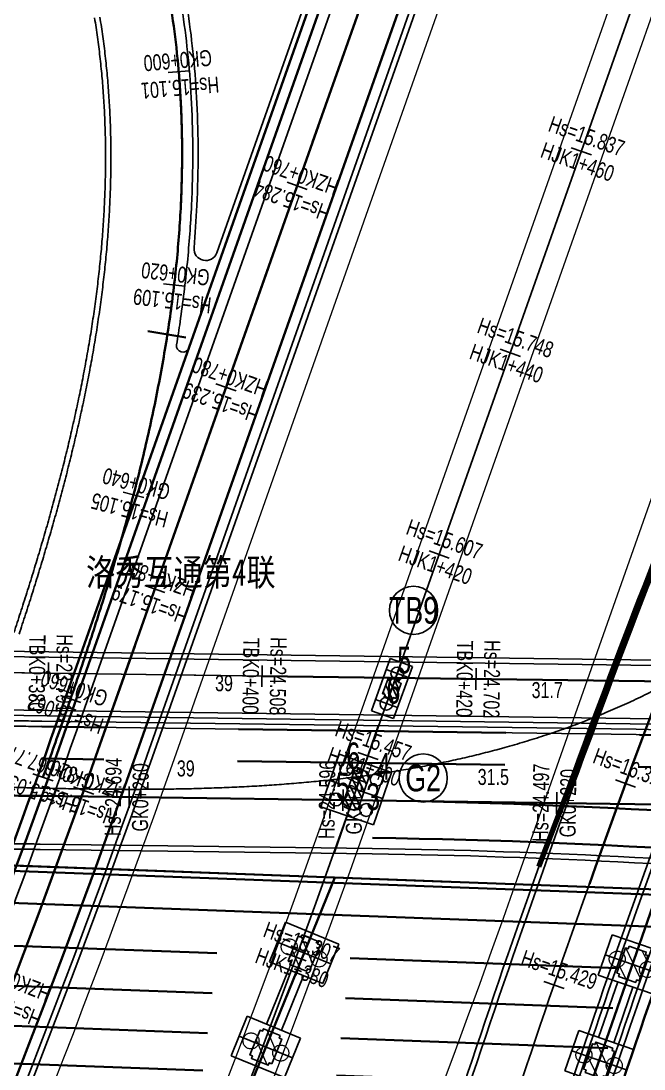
# Model space of a CAD drawing. Extents: x 0 to 558779, y 0 to 2762081.
# Drawn here: x 519851.2 to 519909.4, y 2757649.2 to 2757747.3 of the extents above; entities that cross this region are included whole.
import ezdxf
from ezdxf.enums import TextEntityAlignment as Align

# ---------------------------------------------------------------- set-up
doc = ezdxf.new("R2010")
doc.units = 0
doc.header["$LTSCALE"] = 20
for name, pattern in [('CENTER', [2, 1.25, -0.25, 0.25, -0.25]), ('DASHED', [19.05, 12.7, -6.35]), ('HIDDEN', [0.375, 0.25, -0.125])]:
    doc.linetypes.add(name, pattern=pattern)
for name, color, linetype in [('B-标线', 8, 'Continuous'), ('DL-中心线', 10, 'Continuous'), ('DL-挡墙范围', 2, 'HIDDEN'), ('L-主桥边线', 240, 'Continuous'), ('L-拟修改的江城大道平面', 31, 'Continuous'), ('L-洛秀互通匝道边线', 140, 'Continuous'), ('L-脊线', 222, 'Continuous'), ('L-辅路绿化带', 3, 'Continuous'), ('QL-主线桥墩', 191, 'Continuous'), ('QL-分孔线', 4, 'Continuous'), ('QL-墩号', 6, 'Continuous'), ('QL-桥墩', 191, 'Continuous'), ('QL-桥跨数值', 6, 'Continuous'), ('RD-红线', 230, 'Continuous'), ('XW_E', 7, 'Continuous'), ('XW_G', 7, 'Continuous'), ('XW_HZ（南）-海江大道左辅路', 7, 'Continuous'), ('XW_TB', 7, 'Continuous'), ('XW_海江大道（2000坐标）', 7, 'Continuous'), ('XW_辅助', 7, 'Continuous'), ('XW_辅助2', 7, 'Continuous'), ('XW_辅助线', 7, 'Continuous'), ('主线墩中心线', 6, 'Continuous'), ('主线墩号', 1, 'Continuous'), ('文本', 3, 'Continuous'), ('桩号-G', 7, 'Continuous'), ('桩号-HZ（南）-海江大道左辅路', 7, 'Continuous'), ('桩号-TB', 7, 'Continuous'), ('桩号-海江大道（2000坐标）', 7, 'Continuous'), ('点划线', 6, 'CENTER'), ('粗实线', 1, 'Continuous'), ('设计高-E', 7, 'Continuous'), ('设计高-G', 7, 'Continuous'), ('设计高-HZ（南）-海江大道左辅路', 7, 'Continuous'), ('设计高-TB', 7, 'Continuous'), ('设计高-地面高-E', 7, 'Continuous'), ('设计高-地面高-G', 7, 'Continuous'), ('设计高-地面高-HZ（南）-海江大道左辅路', 7, 'Continuous'), ('设计高-地面高-TB', 7, 'Continuous'), ('设计高-地面高-海江大道（2000坐标）', 7, 'Continuous'), ('设计高-海江大道（2000坐标）', 7, 'Continuous')]:
    doc.layers.add(name, color=color, linetype=linetype)
doc.layers.add('坐标标注', color=6, linetype='Continuous', plot=False)
doc.layers.add('构造细实', color=5, linetype='Continuous', lineweight=15)
doc.layers.add('细虚线', color=2, linetype='DASHED', lineweight=15)
doc.styles.get("Standard").update_dxf_attribs({"font": 'fsdb_e.shx', "width": 0.7, "bigfont": 'hzdx.shx'})
doc.styles.add('仿宋', font='simfang_0.ttf', dxfattribs={"width": 0.8})
pattern_1 = [(0, (0, 2e-10), (0, 6.985), [5.08, -1.905]), (90, (0, 2e-10), (-6.985, 4e-16), [5.08, -1.905])]

# ---------------------------------------------------------------- blocks, each defined once
blk = doc.blocks.new('(13-2)13m花瓶墩双排桩4根1.2')
h = blk.add_hatch()
h.set_pattern_fill('ANGLE', color=256)
h.set_pattern_definition(pattern_1)
h.paths.add_polyline_path([(-1.9, -0.5), (-1.9, 0.5), (-1.65, 0.5), (-1.65, 0.75), (1.65, 0.75), (1.65, 0.5), (1.9, 0.5), (1.9, -0.5), (1.65, -0.5), (1.65, -0.75), (-1.65, -0.75), (-1.65, -0.5)])
h = blk.add_hatch()
h.set_pattern_fill('ANGLE', color=256)
h.set_pattern_definition(pattern_1)
h.paths.add_polyline_path([(-1.9, -0.5), (-1.9, 0.5), (-1.65, 0.5), (-1.65, 0.75), (1.65, 0.75), (1.65, 0.5), (1.9, 0.5), (1.9, -0.5), (1.65, -0.5), (1.65, -0.75), (-1.65, -0.75), (-1.65, -0.5)])
h = blk.add_hatch()
h.set_pattern_fill('ANSI31', color=3, scale=0.15)
h.paths.add_polyline_path([(-1.9, -0.5), (-1.9, 0.5), (-1.65, 0.5), (-1.65, 0.75), (1.65, 0.75), (1.65, 0.5), (1.9, 0.5), (1.9, -0.5), (1.65, -0.5), (1.65, -0.75), (-1.65, -0.75), (-1.65, -0.5)])
at = {"layer": 'QL-桥墩', "color": 1}
for p, q in [((-2.6, 2.6), (2.6, 2.6)), ((-2.6, 2.6), (-2.6, -2.6)), ((2.6, 2.6), (2.6, -2.6)), ((-2.6, -2.6), (2.6, -2.6))]:
    blk.add_line(p, q, dxfattribs=at)
at = {"layer": 'QL-桥墩', "color": 3, "linetype": 'CENTER'}
for p, q in [((0, 2.6), (0, -2.6)), ((-2.6, 0), (2.6, 0))]:
    blk.add_line(p, q, dxfattribs=at)
at = {"layer": 'QL-桥墩', "color": 1}
blk.add_lwpolyline([(-1.9, -0.5), (-1.9, 0.5), (-1.65, 0.5), (-1.65, 0.75), (1.65, 0.75), (1.65, 0.5), (1.9, 0.5), (1.9, -0.5), (1.65, -0.5), (1.65, -0.75), (-1.65, -0.75), (-1.65, -0.5)], close=True, dxfattribs=at)
at = {"layer": 'QL-桥墩', "color": 3, "ltscale": 0.1}
for centre in [(-1.5, 1.5), (1.5, 1.5), (-1.5, -1.5), (1.5, -1.5)]:
    blk.add_circle(centre, 0.6, dxfattribs=at)
blk = doc.blocks.new('(6-1)6.0m花瓶墩单排桩2根1.2')
h = blk.add_hatch()
h.set_pattern_fill('ANSI31', color=3, scale=0.15, angle=180)
h.paths.add_polyline_path([(1, 0.4), (1, -0.4), (0.75, -0.4), (0.75, -0.65), (-0.75, -0.65), (-0.75, -0.4), (-1, -0.4), (-1, 0.4), (-0.75, 0.4), (-0.75, 0.65), (0.75, 0.65), (0.75, 0.4)])
at = {"layer": 'QL-桥墩', "color": 1}
for p, q in [((-2.6, 1.1), (-2.6, -1.1)), ((-2.6, 1.1), (2.6, 1.1)), ((2.6, 1.1), (2.6, -1.1)), ((-2.6, -1.1), (2.6, -1.1))]:
    blk.add_line(p, q, dxfattribs=at)
at = {"layer": 'QL-桥墩', "color": 3, "linetype": 'CENTER'}
for p, q in [((-1.5, 1.1), (-1.5, -1.1)), ((1.5, 1.1), (1.5, -1.1)), ((-2.6, 0), (2.6, 0))]:
    blk.add_line(p, q, dxfattribs=at)
at = {"layer": 'QL-桥墩', "color": 1}
blk.add_lwpolyline([(1, 0.4), (1, -0.4), (0.75, -0.4), (0.75, -0.65), (-0.75, -0.65), (-0.75, -0.4), (-1, -0.4), (-1, 0.4), (-0.75, 0.4), (-0.75, 0.65), (0.75, 0.65), (0.75, 0.4)], close=True, dxfattribs=at)
at = {"layer": 'QL-桥墩', "color": 3}
for centre in [(-1.5, 0), (1.5, 0)]:
    blk.add_circle(centre, 0.6, dxfattribs=at)
blk = doc.blocks.new('E22-E26')
at = {"layer": '构造细实'}
h = blk.add_hatch(dxfattribs=at)
h.set_pattern_fill('ANSI31', color=4, scale=0.4, style=0)
h.set_pattern_definition([(45, (-456.4983, -204.118), (-0.8980256, 0.8980256), [])])
h.paths.add_polyline_path([(6.25, 0.85), (6.25, 0), (6.25, -0.85), (6, -0.85), (6, -1.1), (3.5, -1.1), (3.5, -0.85), (3.25, -0.85), (3.25, 0), (3.25, 0.85), (3.5, 0.85), (3.5, 1.1), (6, 1.1), (6, 0.85)])
h.paths.add_polyline_path([(-6, -1.1), (-6, -0.85), (-6.25, -0.85), (-6.25, 0), (-6.25, 0.85), (-6, 0.85), (-6, 1.1), (-3.5, 1.1), (-3.5, 0.85), (-3.25, 0.85), (-3.25, 0), (-3.25, -0.85), (-3.5, -0.85), (-3.5, -1.1)])
at = {"layer": '点划线', "ltscale": 0.3}
for p, q in [((-4.75, 2.7), (-4.75, -2.7)), ((4.75, 2.7), (4.75, -2.7)), ((-6.75, 0), (6.75, 0))]:
    blk.add_line(p, q, dxfattribs=at)
at = {"layer": '粗实线'}
for p, q in [((-6.75, -2.7), (-6.75, 2.7)), ((-2.75, 2.7), (-6.75, 2.7)), ((-2.75, -2.7), (-2.75, 2.7)), ((2.75, -2.7), (2.75, 2.7)), ((6.75, 2.7), (2.75, 2.7)), ((6.75, -2.7), (6.75, 2.7)), ((-2.75, 0.75), (2.75, 0.75)), ((-2.75, -0.75), (2.75, -0.75)), ((-6.75, -2.7), (-2.75, -2.7)), ((2.75, -2.7), (6.75, -2.7))]:
    blk.add_line(p, q, dxfattribs=at)
at = {"layer": '粗实线', "color": 4}
for points in [[(-6, -1.1), (-6, -0.85), (-6.25, -0.85), (-6.25, 0), (-6.25, 0.85), (-6, 0.85), (-6, 1.1), (-3.5, 1.1), (-3.5, 0.85), (-3.25, 0.85), (-3.25, 0), (-3.25, -0.85)], [(-6, -1.1), (-3.5, -1.1), (-3.5, -0.85), (-3.25, -0.85)]]:
    blk.add_lwpolyline(points, dxfattribs=at)
blk.add_lwpolyline([(6.25, 0.85), (6.25, 0), (6.25, -0.85), (6, -0.85), (6, -1.1), (3.5, -1.1), (3.5, -0.85), (3.25, -0.85), (3.25, 0), (3.25, 0.85), (3.5, 0.85), (3.5, 1.1), (6, 1.1), (6, 0.85)], close=True, dxfattribs=at)
at = {"layer": '细虚线', "ltscale": 5}
for centre in [(-4.75, 1.5), (4.75, 1.5), (-4.75, -1.5), (4.75, -1.5)]:
    blk.add_circle(centre, 0.75, dxfattribs=at)
blk = doc.blocks.new('主线桥墩10.09')
at = {"layer": 'L-主桥边线', "lineweight": 35, "ltscale": 2, "flags": 128}
for points in [[(2762.1793, -329.1497), (2902.4778, -334.3769)], [(2799.7811, -330.5507), (2870.4307, -333.1829)]]:
    blk.add_lwpolyline(points, dxfattribs=at)
at = {"layer": '主线墩中心线', "linetype": 'CENTER', "lineweight": 35}
for p, q in [((2850.3429, -355.7006), (2859.665, -332.7818)), ((2881.9564, -356.8785), (2889.9253, -333.9093))]:
    blk.add_line(p, q, dxfattribs=at)
at = {"layer": '主线墩号'}
for p, rotation in [((2855.0039, -344.2412), 67.8662509957045), ((2885.9409, -345.3939), 70.86625100385399)]:
    blk.add_blockref('E22-E26', p, dxfattribs=dict(at, rotation=rotation))
at = {"layer": '文本', "style": '仿宋', "width": 0.8}
blk.add_text('洛秀互通第4联', height=2.5, dxfattribs=at).set_placement((2836.4014, -305.4684))

msp = doc.modelspace()

# ---------------------------------------------------------------- linework, layer by layer
msp.add_line((519880.062, 2757674.374), (519884.283, 2757674.316))
at = {"layer": 'B-标线', "lineweight": 35, "flags": 128}
for points in [[(519983.23, 2758043.567), (519855.439, 2757681.224, -0.046893), (519779.103, 2757515.992, -0.04312), (519714.602, 2757424.231, 0.012242), (519690.038, 2757393.503, -0.041086), (519616.51, 2757311.677), (519534.865, 2757234.597, 0.002536), (519529.7, 2757229.672, 0.002536)], [(519982.287, 2758043.899), (519854.496, 2757681.557, -0.025883), (519816.205, 2757588.62, -0.025883)], [(519989.832, 2758041.238), (519862.04, 2757678.896, -0.046893), (519785.155, 2757512.475, -0.022117), (519753.698, 2757463.475, -0.022117)], [(519857.678, 2757532.66, 0.043438), (519906.592, 2757645.472, -0.021082), (519936.367, 2757723.518, 0.054969), (519978.456, 2757861.139, -0.025142)], [(519760.111, 2757702.435, -1.096245), (519856.517, 2757773.04, -0.012003), (519857.958, 2757770.5, -0.012289), (519859.346, 2757767.753, -0.012289), (519860.636, 2757764.852, -0.012289), (519861.821, 2757761.791, -0.012289), (519862.891, 2757758.563, -0.012289), (519863.837, 2757755.159, -0.012289), (519864.647, 2757751.567, -0.012289), (519865.309, 2757747.771, -0.012289), (519865.807, 2757743.753, -0.012289), (519866.125, 2757739.487, -0.012289), (519866.239, 2757734.936, -0.012289), (519866.122, 2757730.052, -0.012289), (519865.733, 2757724.76, -0.011686), (519865.061, 2757719.246, -0.010479), (519864.145, 2757713.767, -0.009272), (519863.014, 2757708.328, -0.008066), (519861.695, 2757702.932, -0.006859), (519860.215, 2757697.577, -0.005652), (519858.601, 2757692.261, -0.004445), (519856.881, 2757686.978, -0.003239), (519855.08, 2757681.723, -0.002032), (519853.223, 2757676.487)], [(520121.076, 2757664.906), (520041.62, 2757667.866, -0.007318), (519980.136, 2757671.059, 0.013233), (519906.289, 2757674.018), (519853.019, 2757674.741, -0.000643), (519847.464, 2757674.821, -0.001929)], [(520030.985, 2757663.847, -0.02752), (519954.187, 2757669.383, 0.028361), (519884.082, 2757674.319)], [(520030.926, 2757660.347, -0.02752), (519953.744, 2757665.912, 0.028361), (519884.035, 2757670.819, 0.028361)]]:
    msp.add_lwpolyline(points, format="xyb", dxfattribs=at)
at = {"layer": 'B-标线', "linetype": 'HIDDEN', "lineweight": 35, "ltscale": 5, "flags": 128}
for points in [[(519986.531, 2758042.403), (519858.74, 2757680.06, -0.046893), (519782.129, 2757514.234, -0.04312), (519717.282, 2757421.979, 0.012242), (519692.824, 2757391.385, -0.041086), (519618.913, 2757309.132), (519537.267, 2757232.052, 0.002536), (519532.129, 2757227.151, 0.002536)], [(518722.616, 2757735.5), (518950.258, 2757708.661, 0.020032), (519308.329, 2757680.927), (521004.334, 2757617.737)], [(518722.177, 2757731.776), (518949.819, 2757704.937, 0.020032), (519308.189, 2757677.18), (521004.194, 2757613.99)], [(518721.738, 2757728.051), (518949.38, 2757701.213, 0.020032), (519308.05, 2757673.433), (521004.055, 2757610.243)], [(518721.328, 2757724.575), (518948.97, 2757697.737, 0.020032), (519307.919, 2757669.935), (521003.924, 2757606.745)], [(520121.318, 2757671.401), (520041.862, 2757674.362, -0.007318), (519980.568, 2757677.544, 0.013233), (519906.378, 2757680.517), (519853.107, 2757681.24)], [(520121.206, 2757668.403), (520041.75, 2757671.364, -0.007318), (519980.369, 2757674.551, 0.013233), (519906.337, 2757677.517), (519853.066, 2757678.241)]]:
    msp.add_lwpolyline(points, format="xyb", dxfattribs=at)
at = {"layer": 'B-标线', "lineweight": 35, "flags": 128}
msp.add_lwpolyline([(519782.909, 2757667.248), (519923.207, 2757662.021)], dxfattribs=at)
at = {"layer": 'DL-中心线', "linetype": 'CENTER', "lineweight": 35, "ltscale": 5, "flags": 128}
for points in [[(520012.027, 2758114.695), (519858.74, 2757680.06, -0.046893), (519782.129, 2757514.234, -0.04312), (519717.282, 2757421.979, 0.012242), (519692.824, 2757391.385, -0.041086), (519618.913, 2757309.132), (519537.267, 2757232.052, 0.091892), (519386.768, 2757026.023), (519356.074, 2756962.094, 0.021525), (519321.436, 2756881.202)], [(519736.397, 2757361.61, 0.006117), (519747.082, 2757374.993, 0.058669), (519871.219, 2757580.064, 0.026228), (519898.077, 2757648.36, -0.020905), (519927.838, 2757726.466, -0.000122), (519928.031, 2757726.916, -0.000243), (519928.427, 2757727.834, -0.000243), (519928.836, 2757728.781, -0.000243), (519929.259, 2757729.759, -0.000243), (519929.699, 2757730.77, -0.000243), (519930.155, 2757731.819, -0.000243), (519930.632, 2757732.91, -0.000243), (519931.131, 2757734.05, -0.000243), (519931.655, 2757735.245, -0.000243), (519932.209, 2757736.504, -0.000243), (519932.799, 2757737.839, -0.000243), (519933.43, 2757739.265, -0.000243), (519934.113, 2757740.806, -0.000243), (519934.864, 2757742.493, -0.00023), (519935.656, 2757744.269, -0.000203), (519936.449, 2757746.044, -0.000176), (519937.244, 2757747.819, -0.000149), (519938.04, 2757749.593, -0.000122), (519938.837, 2757751.367, -0.000095), (519939.634, 2757753.14, -0.000068), (519940.432, 2757754.913, -0.000041), (519941.231, 2757756.686, -0.000014), (519942.03, 2757758.459, 0.000193), (519942.828, 2757760.232, 0.000579), (519943.624, 2757762.006, 0.000965), (519944.414, 2757763.783, 0.00135), (519945.196, 2757765.563, 0.001736), (519945.967, 2757767.348, 0.002122), (519946.724, 2757769.139, 0.002508), (519947.464, 2757770.937, 0.002894), (519948.185, 2757772.743, 0.003279), (519948.884, 2757774.557, 0.003472), (519949.524, 2757776.29, 0.003472), (519950.087, 2757777.879, 0.003472), (519950.586, 2757779.356, 0.003472), (519951.035, 2757780.745, 0.003472), (519951.439, 2757782.06, 0.003472), (519951.805, 2757783.312, 0.003472), (519952.138, 2757784.511, 0.003472), (519952.44, 2757785.663, 0.003472), (519952.715, 2757786.773, 0.003472), (519952.966, 2757787.847, 0.003472), (519953.193, 2757788.888, 0.003472), (519953.399, 2757789.898, 0.003472), (519953.585, 2757790.881, 0.001736), (519953.671, 2757791.363, 0.589738), (519858.288, 2757868.254, 0.002232), (519857.706, 2757868.014, 0.004464), (519856.524, 2757867.507, 0.004464), (519855.315, 2757866.963, 0.004464), (519854.076, 2757866.379, 0.004464), (519852.805, 2757865.751, 0.004464), (519851.498, 2757865.076, 0.004464), (519850.15, 2757864.349, 0.004464), (519848.756, 2757863.566, 0.004464), (519847.309, 2757862.717, 0.004464), (519845.799, 2757861.796, 0.004464), (519844.216, 2757860.79, 0.004464), (519842.542, 2757859.685, 0.004464), (519840.756, 2757858.458, 0.004464), (519838.823, 2757857.079, 0.004216), (519836.813, 2757855.593, 0.00372), (519834.827, 2757854.074, 0.003224), (519832.862, 2757852.528, 0.002728), (519830.916, 2757850.959, 0.002232), (519828.985, 2757849.371, 0.001736), (519827.067, 2757847.767, 0.00124), (519825.159, 2757846.152, 0.000744), (519823.257, 2757844.53, 0.000248), (519821.358, 2757842.903), (519718.448, 2757754.691)], [(520121.076, 2757664.906), (520041.62, 2757667.866, -0.007318), (519980.136, 2757671.059, 0.013233), (519906.289, 2757674.018), (519853.019, 2757674.741, -0.000643), (519847.464, 2757674.821, -0.001929), (519841.909, 2757674.93, -0.003215), (519836.356, 2757675.096, -0.004501), (519830.806, 2757675.348, -0.005787), (519825.263, 2757675.713, -0.007073), (519819.731, 2757676.221, -0.008359), (519814.217, 2757676.9, -0.009645), (519808.731, 2757677.777, -0.010932), (519803.287, 2757678.878, -0.011575), (519798.167, 2757680.157, -0.011575), (519793.555, 2757681.538, -0.011575), (519789.349, 2757683.013, -0.011575), (519785.484, 2757684.574, -0.011575), (519781.912, 2757686.212, -0.011575), (519778.6, 2757687.921, -0.011575), (519775.52, 2757689.696, -0.011575), (519772.654, 2757691.529, -0.011575), (519769.984, 2757693.416, -0.011575), (519767.499, 2757695.351, -0.011575), (519765.187, 2757697.329, -0.011575), (519763.04, 2757699.347, -0.011575), (519761.049, 2757701.398, -0.005787), (519760.111, 2757702.435, -1.096245), (519856.517, 2757773.04, -0.012003), (519857.958, 2757770.5, -0.012289), (519859.346, 2757767.753, -0.012289), (519860.636, 2757764.852, -0.012289), (519861.821, 2757761.791, -0.012289), (519862.891, 2757758.563, -0.012289), (519863.837, 2757755.159, -0.012289), (519864.647, 2757751.567, -0.012289), (519865.309, 2757747.771, -0.012289), (519865.807, 2757743.753, -0.012289), (519866.125, 2757739.487, -0.012289), (519866.239, 2757734.936, -0.012289), (519866.122, 2757730.052, -0.012289), (519865.733, 2757724.76, -0.011686), (519865.061, 2757719.246, -0.010479), (519864.145, 2757713.767, -0.009272), (519863.014, 2757708.328, -0.008066), (519861.695, 2757702.932, -0.006859), (519860.215, 2757697.577, -0.005652), (519858.601, 2757692.261, -0.004445), (519856.881, 2757686.978, -0.003239), (519855.08, 2757681.723, -0.002032), (519853.223, 2757676.487)], [(519483.693, 2757688.86), (519492.803, 2757688.723, 0.043131), (519561.509, 2757693.622), (519577.044, 2757696.088, 0.031213), (519605.074, 2757702.35, -0.20367), (519636.14, 2757698.616, 0.121654), (519654.577, 2757693.327), (519683.777, 2757692.239, 0.115793), (519751.057, 2757705.409, -0.255248), (519789.288, 2757702.5, 0.14148), (519842.378, 2757686.387), (519917.269, 2757685.369, 0.125687), (519941.327, 2757691.167, -0.131701), (519966.567, 2757696.935), (519992.7, 2757695.961, 0.660156), (519996.625, 2757704.277, -0.072356), (519979.943, 2757729.661, 0.641349), (519970.854, 2757729.6), (519953.894, 2757691.981)]]:
    msp.add_lwpolyline(points, format="xyb", dxfattribs=at)
at = {"layer": 'DL-挡墙范围', "ltscale": 10, "const_width": 0.5}
msp.add_lwpolyline([(519899.6, 2757668.127), (519917.618, 2757715.083), (519922.089, 2757725.741)], dxfattribs=at)
at = {"layer": 'L-主桥边线', "lineweight": 35, "ltscale": 2, "flags": 128}
for points in [[(519783.039, 2757670.746), (519923.338, 2757665.519)], [(519783.02, 2757670.246), (519923.319, 2757665.019)]]:
    msp.add_lwpolyline(points, dxfattribs=at)
at = {"layer": 'L-拟修改的江城大道平面', "lineweight": 35}
msp.add_line((519866.592, 2757717.631), (519863.04, 2757718.218), dxfattribs=at)
at = {"layer": 'L-洛秀互通匝道边线'}
for p, q in [((519884.016, 2757669.32), (519852.951, 2757669.742)), ((519884.023, 2757669.82), (519852.957, 2757670.241))]:
    msp.add_line(p, q, dxfattribs=at)
at = {"layer": 'L-洛秀互通匝道边线', "flags": 128}
for points in [[(520002.416, 2758073.915), (519862.983, 2757678.564, -0.046893), (519786.02, 2757511.972, -0.022117), (519754.515, 2757462.898, -0.022117)], [(520002.888, 2758073.748), (519863.455, 2757678.397, -0.046893), (519786.452, 2757511.721, -0.022117), (519754.923, 2757462.61, -0.022117)], [(519856.359, 2757533.374, 0.043439), (519905.17, 2757645.947, -0.021082), (519934.99, 2757724.111, 0.054969), (519976.982, 2757861.418, -0.025142)], [(519856.799, 2757533.136, 0.043438), (519905.644, 2757645.789, -0.021082), (519935.449, 2757723.913, 0.054969), (519977.473, 2757861.325, -0.025142)], [(519758.987, 2757701.442, -1.096245), (519857.803, 2757773.811, -0.012003), (519859.28, 2757771.209, -0.012289), (519860.701, 2757768.396, -0.012289), (519862.021, 2757765.427, -0.012289), (519863.232, 2757762.298, -0.012289), (519864.326, 2757759, -0.012289), (519865.291, 2757755.525, -0.012289), (519866.118, 2757751.861, -0.012289), (519866.792, 2757747.993, -0.012289), (519867.3, 2757743.901, -0.012289), (519867.623, 2757739.561, -0.012289), (519867.739, 2757734.937, -0.012289), (519867.62, 2757729.979, -0.009035), (519867.356, 2757726.032)], [(519759.362, 2757701.773, -1.096245), (519857.374, 2757773.554, -0.012003), (519858.84, 2757770.973, -0.012289), (519860.249, 2757768.181, -0.012289), (519861.559, 2757765.236, -0.012289), (519862.762, 2757762.129, -0.012289), (519863.848, 2757758.855, -0.012289), (519864.806, 2757755.403, -0.012289), (519865.627, 2757751.763, -0.012289), (519866.298, 2757747.919, -0.012289), (519866.803, 2757743.852, -0.012289), (519867.124, 2757739.537, -0.012289), (519867.239, 2757734.937, -0.012289), (519867.12, 2757730.003, -0.012289), (519866.728, 2757724.662, -0.011686), (519866.051, 2757719.102, -0.004042), (519865.722, 2757716.968)], [(519800.642, 2757442.321, 0.037704), (519875.314, 2757578.2, 0.026228), (519902.345, 2757646.935, -0.020905), (519931.972, 2757724.689, -0.000122), (519932.165, 2757725.137, -0.000243), (519932.559, 2757726.052, -0.000243), (519932.966, 2757726.995, -0.000243), (519933.388, 2757727.968, -0.000243), (519933.825, 2757728.975, -0.000243), (519934.28, 2757730.02, -0.000243), (519934.755, 2757731.108, -0.000243), (519935.252, 2757732.243, -0.000243), (519935.775, 2757733.434, -0.000243), (519936.327, 2757734.689, -0.000243), (519936.915, 2757736.02, -0.000243), (519937.544, 2757737.442, -0.000243), (519938.226, 2757738.979, -0.000243), (519938.975, 2757740.663, -0.00023), (519939.765, 2757742.435, -0.000203), (519940.557, 2757744.207, -0.000176), (519941.35, 2757745.978, -0.000149), (519942.145, 2757747.75, -0.000122), (519942.941, 2757749.522, -0.000095)], [(519743.137, 2757378.065, 0.058669), (519866.668, 2757582.135, 0.026228), (519893.334, 2757649.943, -0.020905), (519923.244, 2757728.44, -0.000122), (519923.438, 2757728.892, -0.000243), (519923.836, 2757729.815, -0.000243), (519924.247, 2757730.766, -0.000243), (519924.672, 2757731.748, -0.000243), (519925.113, 2757732.764, -0.000243), (519925.572, 2757733.818, -0.000243), (519926.051, 2757734.913, -0.000243), (519926.552, 2757736.057, -0.000243), (519927.078, 2757737.257, -0.000243), (519927.634, 2757738.52, -0.000243), (519928.225, 2757739.859, -0.000243), (519928.858, 2757741.29, -0.000243), (519929.544, 2757742.836, -0.000243), (519930.296, 2757744.528, -0.00023), (519931.09, 2757746.308, -0.000203), (519931.885, 2757748.087, -0.000176), (519932.681, 2757749.864, -0.000149)], [(519743.532, 2757377.758, 0.058669), (519867.123, 2757581.928, 0.026228), (519893.809, 2757649.785, -0.020905), (519923.703, 2757728.242, -0.000122), (519923.898, 2757728.694, -0.000243), (519924.295, 2757729.617, -0.000243), (519924.706, 2757730.568, -0.000243), (519925.131, 2757731.549, -0.000243), (519925.572, 2757732.565, -0.000243), (519926.031, 2757733.618, -0.000243), (519926.509, 2757734.713, -0.000243), (519927.01, 2757735.857, -0.000243), (519927.536, 2757737.056, -0.000243), (519928.092, 2757738.318, -0.000243), (519928.682, 2757739.657, -0.000243), (519929.315, 2757741.088, -0.000243), (519930.001, 2757742.633, -0.000243), (519930.753, 2757744.324, -0.00023), (519931.547, 2757746.104, -0.000203), (519932.341, 2757747.882, -0.000176), (519933.138, 2757749.66, -0.000149)], [(519801.079, 2757442.077, 0.037696), (519875.769, 2757577.993, 0.026228), (519902.82, 2757646.776, -0.020905), (519932.432, 2757724.492, -0.000122), (519932.624, 2757724.939, -0.000243), (519933.018, 2757725.854, -0.000243), (519933.425, 2757726.796, -0.000243), (519933.846, 2757727.769, -0.000243), (519934.284, 2757728.776, -0.000243), (519934.739, 2757729.82, -0.000243), (519935.213, 2757730.907, -0.000243), (519935.71, 2757732.043, -0.000243), (519936.233, 2757733.233, -0.000243), (519936.785, 2757734.487, -0.000243), (519937.372, 2757735.818, -0.000243), (519938.001, 2757737.24, -0.000243), (519938.683, 2757738.776, -0.000243), (519939.431, 2757740.459, -0.00023), (519940.221, 2757742.231, -0.000203), (519941.013, 2757744.002, -0.000176), (519941.806, 2757745.774, -0.000149), (519942.601, 2757747.545, -0.000122), (519943.397, 2757749.317, -0.000095)], [(519850.51, 2757690.032, 0.001589), (519851.118, 2757691.892, 0.001742), (519851.713, 2757693.752, 0.001896), (519852.293, 2757695.612, 0.002049), (519852.856, 2757697.472, 0.002203), (519853.403, 2757699.333, 0.002356), (519853.932, 2757701.195, 0.00251), (519854.441, 2757703.057, 0.002663), (519854.929, 2757704.92, 0.002817), (519855.397, 2757706.784, 0.00297), (519855.841, 2757708.648, 0.003123), (519856.262, 2757710.514, 0.003277), (519856.658, 2757712.381, 0.00343), (519857.028, 2757714.248, 0.003583), (519857.371, 2757716.116, 0.003737), (519857.686, 2757717.984, 0.00389), (519857.971, 2757719.852, 0.004043), (519858.226, 2757721.72, 0.004197), (519858.45, 2757723.587, 0.00435), (519858.642, 2757725.454, 0.004503), (519858.8, 2757727.319, 0.004656), (519858.924, 2757729.182, 0.004809), (519859.012, 2757731.042, 0.004962), (519859.063, 2757732.899, 0.005115), (519859.077, 2757734.752, 0.005269), (519859.053, 2757736.6, 0.005422), (519858.989, 2757738.443, 0.005575), (519858.885, 2757740.28, 0.005728), (519858.74, 2757742.108, 0.005881), (519858.553, 2757743.929, 0.006034), (519858.324, 2757745.74, 0.006186), (519858.05, 2757747.54, 0.006339)], [(519850.985, 2757689.875, 0.001589), (519851.594, 2757691.738, 0.001742), (519852.19, 2757693.602, 0.001896), (519852.771, 2757695.465, 0.002049), (519853.336, 2757697.329, 0.002203), (519853.883, 2757699.194, 0.002356), (519854.413, 2757701.06, 0.00251), (519854.924, 2757702.927, 0.002663), (519855.414, 2757704.795, 0.002817), (519855.882, 2757706.665, 0.00297), (519856.328, 2757708.535, 0.003123), (519856.75, 2757710.407, 0.003277), (519857.148, 2757712.28, 0.00343), (519857.519, 2757714.154, 0.003583), (519857.863, 2757716.029, 0.003737), (519858.179, 2757717.904, 0.00389), (519858.466, 2757719.78, 0.004043), (519858.722, 2757721.656, 0.004197), (519858.947, 2757723.532, 0.00435), (519859.14, 2757725.407, 0.004503), (519859.299, 2757727.281, 0.004656), (519859.423, 2757729.153, 0.004809), (519859.511, 2757731.023, 0.004962), (519859.563, 2757732.89, 0.005115), (519859.577, 2757734.753, 0.005269), (519859.553, 2757736.612, 0.005422), (519859.489, 2757738.466, 0.005575), (519859.384, 2757740.313, 0.005728), (519859.238, 2757742.154, 0.005881), (519859.05, 2757743.986, 0.006034), (519858.819, 2757745.808, 0.006186), (519858.544, 2757747.621, 0.006339)], [(519716.368, 2757696.619, 0.060167), (519750.234, 2757707.232, -0.255248), (519790.377, 2757704.178, 0.14148), (519842.405, 2757688.386), (519917.296, 2757687.369, 0.125687), (519940.392, 2757692.935, -0.057195), (519951.437, 2757697.248)], [(519718.107, 2757696.443, 0.057332), (519750.44, 2757706.777, -0.255248), (519790.105, 2757703.758, 0.14148), (519842.398, 2757687.887), (519917.289, 2757686.869, 0.125687), (519940.625, 2757692.493, -0.057195), (519951.565, 2757696.765)], [(519718.398, 2757694.972, 0.057332), (519751.057, 2757705.409, -0.255248), (519789.288, 2757702.5, 0.14148), (519842.378, 2757686.387), (519917.269, 2757685.369, 0.125687), (519941.327, 2757691.167, -0.131701), (519966.567, 2757696.935), (519971.813, 2757696.739)], [(519713.007, 2757689.961, 0.067535), (519752.702, 2757701.763, -0.255248), (519787.11, 2757699.145, 0.14148), (519842.324, 2757682.387), (519917.215, 2757681.37, 0.125687), (519943.197, 2757687.631, -0.057195), (519952.968, 2757691.447)], [(519715.044, 2757690.798, 0.064032), (519752.496, 2757702.219, -0.255248), (519787.382, 2757699.564, 0.14148), (519842.331, 2757682.887), (519917.221, 2757681.87, 0.125687), (519942.963, 2757688.073, -0.057195), (519952.841, 2757691.93)], [(519849.116, 2757681.298, 0.000321), (519851.109, 2757681.268, 0.000157), (519853.107, 2757681.24, 0.000157)], [(519849.124, 2757681.798, 0.000321), (519851.116, 2757681.768, 0.000157), (519853.114, 2757681.74)], [(520037.113, 2757674.544, -0.006751), (519980.568, 2757677.544, 0.013233), (519906.378, 2757680.517), (519853.107, 2757681.24)], [(520037.132, 2757675.044, -0.006751), (519980.601, 2757678.043, 0.013233), (519906.384, 2757681.017), (519853.114, 2757681.74)], [(519852.957, 2757670.241), (519852.57, 2757670.247, -0.000075), (519851.02, 2757670.268, -0.000175), (519849.468, 2757670.29, -0.000275), (519847.914, 2757670.314, -0.000375), (519846.358, 2757670.339, -0.000475), (519844.8, 2757670.367, -0.000575), (519843.241, 2757670.399, -0.000675), (519841.68, 2757670.434, -0.000775), (519840.118, 2757670.474, -0.000875), (519838.553, 2757670.52, -0.000975), (519836.987, 2757670.571, -0.001075), (519835.42, 2757670.628, -0.001175), (519833.851, 2757670.693, -0.001275), (519832.28, 2757670.765, -0.001375), (519830.709, 2757670.846, -0.001475), (519829.135, 2757670.936, -0.001575), (519827.561, 2757671.036, -0.001675), (519825.986, 2757671.146, -0.001775), (519824.409, 2757671.267, -0.001875), (519822.832, 2757671.4, -0.000227), (519822.65, 2757671.416, -0.000227)], [(519852.951, 2757669.742), (519852.563, 2757669.747, -0.000075), (519851.013, 2757669.768, -0.000175), (519849.46, 2757669.79, -0.000275), (519847.906, 2757669.814, -0.000375), (519846.349, 2757669.839, -0.000475), (519844.791, 2757669.867, -0.000575), (519843.231, 2757669.899, -0.000675), (519841.668, 2757669.934, -0.000775), (519840.104, 2757669.974, -0.000875), (519838.538, 2757670.02, -0.000975), (519836.97, 2757670.071, -0.001075), (519835.401, 2757670.129, -0.001175), (519833.829, 2757670.193, -0.001275), (519832.256, 2757670.266, -0.001375), (519830.682, 2757670.347, -0.001475), (519829.105, 2757670.437, -0.001575), (519827.528, 2757670.537, -0.001675), (519825.949, 2757670.647, -0.001775), (519824.369, 2757670.768, -0.001875), (519822.788, 2757670.901, -0.000227), (519822.606, 2757670.918, -0.000227)], [(519933.015, 2757666.696, 0.019956), (519884.014, 2757669.32)], [(519933.079, 2757667.192, 0.019963), (519884.021, 2757669.82)]]:
    msp.add_lwpolyline(points, format="xyb", dxfattribs=at)
for points in [[(519957.281, 2757972.997), (519866.88, 2757716.672)], [(519956.798, 2757973.13), (519869.489, 2757725.573)]]:
    msp.add_lwpolyline(points, dxfattribs=at)
at = {"layer": 'L-洛秀互通匝道边线'}
for centre, radius, start in [((519868.452, 2757725.939), 1.1, 175.13823), ((519866.314, 2757716.872), 0.6, 170.78602)]:
    msp.add_arc(centre, radius, start, 340.57319, dxfattribs=at)
at = {"layer": 'L-脊线', "flags": 128}
msp.add_lwpolyline([(519864.733, 2757717.115, -0.00059), (519864.684, 2757716.813, -0.002986), (519864.414, 2757715.237, -0.002886), (519864.126, 2757713.664, -0.002786), (519863.82, 2757712.094, -0.002686), (519863.497, 2757710.528, -0.002586), (519863.157, 2757708.965, -0.002486), (519862.802, 2757707.405, -0.002386), (519862.431, 2757705.85, -0.002286), (519862.046, 2757704.297, -0.002186), (519861.647, 2757702.749, -0.002086), (519861.234, 2757701.203, -0.001986), (519860.809, 2757699.661, -0.001886), (519860.373, 2757698.123, -0.001786), (519859.925, 2757696.588, -0.001686), (519859.466, 2757695.055, -0.001586), (519858.997, 2757693.526, -0.001486), (519858.519, 2757692, -0.001386), (519858.032, 2757690.477, -0.001286), (519857.537, 2757688.956, -0.001186), (519857.035, 2757687.438, -0.001086), (519856.525, 2757685.922, -0.000986), (519856.009, 2757684.408, -0.000886), (519855.488, 2757682.896, -0.000786), (519854.962, 2757681.385, -0.000686), (519854.431, 2757679.877, -0.000586), (519853.896, 2757678.37, -0.000486), (519853.358, 2757676.863, -0.000103), (519853.223, 2757676.487, -0.000103)], format="xyb", dxfattribs=at)
at = {"layer": 'L-辅路绿化带', "lineweight": 0, "flags": 128}
for points in [[(519375.907, 2756956.026, -0.096845), (519606.732, 2757263.593, 0.125107), (519879.487, 2757672.743), (520150.421, 2758440.955)], [(519379.531, 2756954.334, -0.096831), (519609.412, 2757260.623, 0.125107), (519883.259, 2757671.413), (520154.193, 2758439.624)], [(519717.012, 2757404.758, 0.07951), (519865.341, 2757677.732), (520044.663, 2758186.185)], [(519680.829, 2757309.735, 0.103682), (519897.405, 2757666.424), (520032.71, 2758050.068)]]:
    msp.add_lwpolyline(points, format="xyb", dxfattribs=at)
at = {"layer": 'QL-分孔线'}
for p, q in [((519886.933, 2757687.782), (519884.786, 2757681.81)), ((519880.468, 2757669.368), (519884.591, 2757681.313))]:
    msp.add_line(p, q, dxfattribs=at)
at = {"layer": 'QL-墩号'}
for centre in [(519887.884, 2757692.112), (519888.788, 2757676.422)]:
    msp.add_circle(centre, 2.25, dxfattribs=at)
at = {"layer": 'RD-红线'}
for points in [[(519915.743, 2757898.867), (519906.039, 2757836.459, -0.046236), (519893.017, 2757784.738), (519856.393, 2757680.894, -0.030077), (519810.912, 2757573.079, -0.137073), (519760.926, 2757517.424, 0.168462), (519634.308, 2757357.75, -0.12053)], [(519925.251, 2757695.345, -0.007992), (519924.125, 2757694.23, -0.007292), (519923.041, 2757693.222, -0.007292), (519921.903, 2757692.223, -0.007292), (519920.708, 2757691.234, -0.007292), (519919.454, 2757690.257, -0.007292), (519918.139, 2757689.293, -0.007292), (519916.76, 2757688.342, -0.007292), (519915.315, 2757687.406, -0.007292), (519913.8, 2757686.487, -0.007292), (519912.211, 2757685.586, -0.007193), (519910.568, 2757684.715, -0.006996), (519908.893, 2757683.888, -0.006798), (519907.188, 2757683.103, -0.006601), (519905.454, 2757682.361, -0.006404), (519903.694, 2757681.661, -0.006206), (519901.908, 2757681.003, -0.006009), (519900.099, 2757680.386, -0.005812), (519898.267, 2757679.809, -0.005614), (519896.414, 2757679.272, -0.005614)], [(519849.259, 2757675.593, 0.000785), (519851.22, 2757675.533, 0.000964), (519853.174, 2757675.479, 0.001144), (519855.12, 2757675.434, 0.001324), (519857.059, 2757675.399, 0.001504), (519858.99, 2757675.375, 0.001684), (519860.913, 2757675.363, 0.001864), (519862.829, 2757675.365, 0.002044), (519864.737, 2757675.382, 0.002224), (519866.637, 2757675.415, 0.002405), (519868.529, 2757675.465, 0.002585), (519870.413, 2757675.534, 0.002765), (519872.288, 2757675.623, 0.002946), (519874.155, 2757675.732, 0.003126), (519876.012, 2757675.864, 0.003307), (519877.86, 2757676.019, 0.003487), (519879.699, 2757676.199, 0.003668), (519881.527, 2757676.403, 0.003849), (519883.344, 2757676.635, 0.00403), (519885.149, 2757676.894, 0.00421), (519886.943, 2757677.181, 0.004391), (519888.724, 2757677.498, 0.004572), (519890.492, 2757677.845, 0.004753), (519892.245, 2757678.224, 0.004935), (519893.983, 2757678.634, 0.005075), (519895.692, 2757679.074), (519896.441, 2757679.279)]]:
    msp.add_lwpolyline(points, format="xyb", dxfattribs=at)
at = {"layer": 'XW_E', "color": 2}
msp.add_arc((520846.604, 2757331.665), 1000, 156.746448, 161.536855, dxfattribs=at)
msp.add_arc((520846.604, 2757331.665), 1000, 156.746448, 161.536855, dxfattribs=at)
at = {"layer": 'XW_G', "color": 4}
msp.add_line((519906.289, 2757674.018), (519853.019, 2757674.741), dxfattribs=at)
msp.add_line((519906.289, 2757674.018), (519853.019, 2757674.741), dxfattribs=at)
at = {"layer": 'XW_G', "color": 6, "flags": 128}
msp.add_lwpolyline([(519865.171, 2757748.657, -0.004986), (519865.41, 2757747.076, -0.004886), (519865.616, 2757745.49, -0.004786), (519865.793, 2757743.9, -0.004686), (519865.939, 2757742.307, -0.004586), (519866.055, 2757740.712, -0.004486), (519866.143, 2757739.115, -0.004386), (519866.202, 2757737.517, -0.004286), (519866.233, 2757735.918, -0.004186), (519866.238, 2757734.319, -0.004086), (519866.216, 2757732.72, -0.003986), (519866.168, 2757731.121, -0.003886), (519866.095, 2757729.523, -0.003786), (519865.997, 2757727.927, -0.003686), (519865.876, 2757726.332, -0.003586), (519865.731, 2757724.74, -0.003486), (519865.564, 2757723.149, -0.003386), (519865.375, 2757721.561, -0.003286), (519865.165, 2757719.976, -0.003186), (519864.934, 2757718.393, -0.003086), (519864.684, 2757716.813, -0.002986), (519864.414, 2757715.237, -0.002886), (519864.126, 2757713.664, -0.002786), (519863.82, 2757712.094, -0.002686), (519863.497, 2757710.528, -0.002586), (519863.157, 2757708.965, -0.002486), (519862.802, 2757707.405, -0.002386), (519862.431, 2757705.85, -0.002286), (519862.046, 2757704.297, -0.002186), (519861.647, 2757702.749, -0.002086), (519861.234, 2757701.203, -0.001986), (519860.809, 2757699.661, -0.001886), (519860.373, 2757698.123, -0.001786), (519859.925, 2757696.588, -0.001686), (519859.466, 2757695.055, -0.001586), (519858.997, 2757693.526, -0.001486), (519858.519, 2757692, -0.001386), (519858.032, 2757690.477, -0.001286), (519857.537, 2757688.956, -0.001186), (519857.035, 2757687.438, -0.001086), (519856.525, 2757685.922, -0.000986), (519856.009, 2757684.408, -0.000886), (519855.488, 2757682.896, -0.000786), (519854.962, 2757681.385, -0.000686), (519854.431, 2757679.877, -0.000586), (519853.896, 2757678.37, -0.000486), (519853.358, 2757676.863, -0.000103), (519853.223, 2757676.487)], format="xyb", dxfattribs=at)
msp.add_lwpolyline([(519865.171, 2757748.657, -0.004986), (519865.41, 2757747.076, -0.004886), (519865.616, 2757745.49, -0.004786), (519865.793, 2757743.9, -0.004686), (519865.939, 2757742.307, -0.004586), (519866.055, 2757740.712, -0.004486), (519866.143, 2757739.115, -0.004386), (519866.202, 2757737.517, -0.004286), (519866.233, 2757735.918, -0.004186), (519866.238, 2757734.319, -0.004086), (519866.216, 2757732.72, -0.003986), (519866.168, 2757731.121, -0.003886), (519866.095, 2757729.523, -0.003786), (519865.997, 2757727.927, -0.003686), (519865.876, 2757726.332, -0.003586), (519865.731, 2757724.74, -0.003486), (519865.564, 2757723.149, -0.003386), (519865.375, 2757721.561, -0.003286), (519865.165, 2757719.976, -0.003186), (519864.934, 2757718.393, -0.003086), (519864.684, 2757716.813, -0.002986), (519864.414, 2757715.237, -0.002886), (519864.126, 2757713.664, -0.002786), (519863.82, 2757712.094, -0.002686), (519863.497, 2757710.528, -0.002586), (519863.157, 2757708.965, -0.002486), (519862.802, 2757707.405, -0.002386), (519862.431, 2757705.85, -0.002286), (519862.046, 2757704.297, -0.002186), (519861.647, 2757702.749, -0.002086), (519861.234, 2757701.203, -0.001986), (519860.809, 2757699.661, -0.001886), (519860.373, 2757698.123, -0.001786), (519859.925, 2757696.588, -0.001686), (519859.466, 2757695.055, -0.001586), (519858.997, 2757693.526, -0.001486), (519858.519, 2757692, -0.001386), (519858.032, 2757690.477, -0.001286), (519857.537, 2757688.956, -0.001186), (519857.035, 2757687.438, -0.001086), (519856.525, 2757685.922, -0.000986), (519856.009, 2757684.408, -0.000886), (519855.488, 2757682.896, -0.000786), (519854.962, 2757681.385, -0.000686), (519854.431, 2757679.877, -0.000586), (519853.896, 2757678.37, -0.000486), (519853.358, 2757676.863, -0.000103), (519853.223, 2757676.487)], format="xyb", dxfattribs=at)
at = {"layer": 'XW_G', "color": 1, "flags": 128}
msp.add_lwpolyline([(519853.019, 2757674.741), (519852.631, 2757674.746, -0.000075), (519851.082, 2757674.768, -0.000175), (519849.533, 2757674.79, -0.000275)], format="xyb", dxfattribs=at)
msp.add_lwpolyline([(519853.019, 2757674.741), (519852.631, 2757674.746, -0.000075), (519851.082, 2757674.768, -0.000175), (519849.533, 2757674.79, -0.000275)], format="xyb", dxfattribs=at)
at = {"layer": 'XW_G', "color": 2}
for centre, radius, start, end in [((519805.065, 2757742.173), 60, 30.96019, 221.47533), ((519805.065, 2757742.173), 60, 30.96019, 221.47533), ((519887.323, 2756277.646), 1396.5, 86.189231, 89.221814), ((519887.323, 2756277.646), 1396.5, 86.189231, 89.221814)]:
    msp.add_arc(centre, radius, start, end, dxfattribs=at)
at = {"layer": 'XW_HZ（南）-海江大道左辅路', "color": 4}
msp.add_line((520012.027, 2758114.695), (519858.74, 2757680.06), dxfattribs=at)
msp.add_line((520012.027, 2758114.695), (519858.74, 2757680.06), dxfattribs=at)
at = {"layer": 'XW_HZ（南）-海江大道左辅路', "color": 2}
msp.add_arc((518938.306, 2758004.68), 976, 329.834005, 340.573195, dxfattribs=at)
msp.add_arc((518938.306, 2758004.68), 976, 329.834005, 340.573195, dxfattribs=at)
at = {"layer": 'XW_TB', "color": 4}
msp.add_line((519842.378, 2757686.387), (519917.269, 2757685.369), dxfattribs=at)
at = {"layer": 'XW_海江大道（2000坐标）', "color": 4}
msp.add_line((519881.373, 2757672.078), (520152.307, 2758440.289), dxfattribs=at)
msp.add_line((519881.373, 2757672.078), (520152.307, 2758440.289), dxfattribs=at)
at = {"layer": 'XW_海江大道（2000坐标）', "color": 2}
msp.add_arc((518938.306, 2758004.68), 1000, 312.049004, 340.573195, dxfattribs=at)
msp.add_arc((518938.306, 2758004.68), 1000, 312.049004, 340.573195, dxfattribs=at)
at = {"layer": 'XW_辅助', "color": 6, "flags": 128}
msp.add_lwpolyline([(519865.171, 2757748.657, -0.004986), (519865.41, 2757747.076, -0.004886), (519865.616, 2757745.49, -0.004786), (519865.793, 2757743.9, -0.004686), (519865.939, 2757742.307, -0.004586), (519866.055, 2757740.712, -0.004486), (519866.143, 2757739.115, -0.004386), (519866.202, 2757737.517, -0.004286), (519866.233, 2757735.918, -0.004186), (519866.238, 2757734.319, -0.004086), (519866.216, 2757732.72, -0.003986), (519866.168, 2757731.121, -0.003886), (519866.095, 2757729.523, -0.003786), (519865.997, 2757727.927, -0.003686), (519865.876, 2757726.332, -0.003586), (519865.731, 2757724.74, -0.003486), (519865.564, 2757723.149, -0.003386), (519865.375, 2757721.561, -0.003286), (519865.165, 2757719.976, -0.003186), (519864.934, 2757718.393, -0.003086), (519864.684, 2757716.813, -0.002986), (519864.414, 2757715.237, -0.002886), (519864.126, 2757713.664, -0.002786), (519863.82, 2757712.094, -0.002686), (519863.497, 2757710.528, -0.002586), (519863.157, 2757708.965, -0.002486), (519862.802, 2757707.405, -0.002386), (519862.431, 2757705.85, -0.002286), (519862.046, 2757704.297, -0.002186), (519861.647, 2757702.749, -0.002086), (519861.234, 2757701.203, -0.001986), (519860.809, 2757699.661, -0.001886), (519860.373, 2757698.123, -0.001786), (519859.925, 2757696.588, -0.001686), (519859.466, 2757695.055, -0.001586), (519858.997, 2757693.526, -0.001486), (519858.519, 2757692, -0.001386), (519858.032, 2757690.477, -0.001286), (519857.537, 2757688.956, -0.001186), (519857.035, 2757687.438, -0.001086), (519856.525, 2757685.922, -0.000986), (519856.009, 2757684.408, -0.000886), (519855.488, 2757682.896, -0.000786), (519854.962, 2757681.385, -0.000686), (519854.431, 2757679.877, -0.000586), (519853.896, 2757678.37, -0.000486), (519853.358, 2757676.863, -0.000103), (519853.223, 2757676.487)], format="xyb", dxfattribs=at)
msp.add_lwpolyline([(519865.171, 2757748.657, -0.004986), (519865.41, 2757747.076, -0.004886), (519865.616, 2757745.49, -0.004786), (519865.793, 2757743.9, -0.004686), (519865.939, 2757742.307, -0.004586), (519866.055, 2757740.712, -0.004486), (519866.143, 2757739.115, -0.004386), (519866.202, 2757737.517, -0.004286), (519866.233, 2757735.918, -0.004186), (519866.238, 2757734.319, -0.004086), (519866.216, 2757732.72, -0.003986), (519866.168, 2757731.121, -0.003886), (519866.095, 2757729.523, -0.003786), (519865.997, 2757727.927, -0.003686), (519865.876, 2757726.332, -0.003586), (519865.731, 2757724.74, -0.003486), (519865.564, 2757723.149, -0.003386), (519865.375, 2757721.561, -0.003286), (519865.165, 2757719.976, -0.003186), (519864.934, 2757718.393, -0.003086), (519864.684, 2757716.813, -0.002986), (519864.414, 2757715.237, -0.002886), (519864.126, 2757713.664, -0.002786), (519863.82, 2757712.094, -0.002686), (519863.497, 2757710.528, -0.002586), (519863.157, 2757708.965, -0.002486), (519862.802, 2757707.405, -0.002386), (519862.431, 2757705.85, -0.002286), (519862.046, 2757704.297, -0.002186), (519861.647, 2757702.749, -0.002086), (519861.234, 2757701.203, -0.001986), (519860.809, 2757699.661, -0.001886), (519860.373, 2757698.123, -0.001786), (519859.925, 2757696.588, -0.001686), (519859.466, 2757695.055, -0.001586), (519858.997, 2757693.526, -0.001486), (519858.519, 2757692, -0.001386), (519858.032, 2757690.477, -0.001286), (519857.537, 2757688.956, -0.001186), (519857.035, 2757687.438, -0.001086), (519856.525, 2757685.922, -0.000986), (519856.009, 2757684.408, -0.000886), (519855.488, 2757682.896, -0.000786), (519854.962, 2757681.385, -0.000686), (519854.431, 2757679.877, -0.000586), (519853.896, 2757678.37, -0.000486), (519853.358, 2757676.863, -0.000103), (519853.223, 2757676.487)], format="xyb", dxfattribs=at)
at = {"layer": 'XW_辅助2', "color": 4}
msp.add_line((519906.289, 2757674.018), (519853.019, 2757674.741), dxfattribs=at)
at = {"layer": 'XW_辅助2', "color": 1, "flags": 128}
msp.add_lwpolyline([(519853.019, 2757674.741), (519852.631, 2757674.746, -0.000075), (519851.082, 2757674.768, -0.000175), (519849.533, 2757674.79, -0.000275)], format="xyb", dxfattribs=at)
at = {"layer": 'XW_辅助2', "color": 2}
for centre, radius, start, end in [((519805.065, 2757742.173), 60, 35.32798, 221.47533), ((519887.323, 2756277.646), 1396.5, 86.189231, 89.221814)]:
    msp.add_arc(centre, radius, start, end, dxfattribs=at)
at = {"layer": 'XW_辅助线', "color": 2}
msp.add_arc((519875.662, 2757054.376), 620, 82.723702, 89.221814, dxfattribs=at)
msp.add_arc((519875.662, 2757054.376), 620, 82.723702, 89.221814, dxfattribs=at)
at = {"layer": '设计高-地面高-E'}
for p, q in [((519906.784, 2757676.25), (519908.662, 2757675.561)), ((519900.081, 2757657.386), (519901.972, 2757656.735))]:
    msp.add_line(p, q, dxfattribs=at)
at = {"layer": '设计高-地面高-G'}
for p, q in [((519866.918, 2757742.596), (519864.925, 2757742.427)), ((519866.488, 2757722.433), (519864.502, 2757722.667)), ((519862.662, 2757702.678), (519860.727, 2757703.184)), ((519856.754, 2757683.496), (519854.863, 2757684.147)), ((519854.164, 2757676.149), (519852.282, 2757676.825)), ((519861.274, 2757673.629), (519861.301, 2757675.629)), ((519881.272, 2757673.357), (519881.3, 2757675.357)), ((519901.271, 2757673.086), (519901.298, 2757675.085))]:
    msp.add_line(p, q, dxfattribs=at)
at = {"layer": '设计高-地面高-HZ（南）-海江大道左辅路'}
for p, q in [((519877.941, 2757731.499), (519876.055, 2757732.164)), ((519871.289, 2757712.637), (519869.403, 2757713.302)), ((519864.637, 2757693.776), (519862.751, 2757694.441)), ((519857.971, 2757674.914), (519856.088, 2757675.589))]:
    msp.add_line(p, q, dxfattribs=at)
at = {"layer": '设计高-地面高-TB'}
for p, q in [((519853.734, 2757687.233), (519853.707, 2757685.233)), ((519873.732, 2757686.961), (519873.705, 2757684.961)), ((519893.73, 2757686.689), (519893.703, 2757684.689))]:
    msp.add_line(p, q, dxfattribs=at)
at = {"layer": '设计高-地面高-海江大道（2000坐标）'}
for p, q in [((519902.644, 2757735.396), (519904.53, 2757734.731)), ((519895.992, 2757716.535), (519897.878, 2757715.87)), ((519889.34, 2757697.673), (519891.226, 2757697.008)), ((519882.688, 2757678.812), (519884.574, 2757678.147)), ((519875.958, 2757659.993), (519877.835, 2757659.303))]:
    msp.add_line(p, q, dxfattribs=at)

# ---------------------------------------------------------------- block references
at = {"layer": 'QL-主线桥墩'}
msp.add_blockref('主线桥墩10.09', (517020.86, 2757999.896), dxfattribs=at)
at = {"layer": 'QL-桥墩'}
for name, p, rotation in [('(6-1)6.0m花瓶墩单排桩2根1.2', (519885.86, 2757684.796), 250.2218137847189), ('(13-2)13m花瓶墩双排桩4根1.2', (519882.529, 2757675.34), 70.95967680842357)]:
    msp.add_blockref(name, p, dxfattribs=dict(at, rotation=rotation))

# ---------------------------------------------------------------- texts
at = {"layer": 'QL-墩号', "width": 0.75}
for s, p in [('TB9', (519887.884, 2757692.112)), ('G2', (519888.788, 2757676.422))]:
    msp.add_text(s, height=2.5, dxfattribs=at).set_placement(p, align=Align.MIDDLE_CENTER)
at = {"layer": 'QL-桥跨数值', "lineweight": 35, "width": 0.75}
for s, p in [('39', (519870.16, 2757684.09)), ('31.7', (519900.395, 2757683.451)), ('39', (519866.583, 2757676.123)), ('31.5', (519895.351, 2757675.323))]:
    msp.add_text(s, height=1.5, dxfattribs=at).set_placement(p, align=Align.BOTTOM_CENTER)
at = {"layer": '坐标标注', "width": 0.7}
for s, p in [('5', (519886.367, 2757686.207)), ('6', (519885.352, 2757683.384)), ('6', (519881.601, 2757677.248)), ('4', (519884.437, 2757676.269)), ('5', (519880.622, 2757674.412)), ('3', (519883.458, 2757673.433))]:
    msp.add_text(s, height=2.5, dxfattribs=at).set_placement(p)
at = {"layer": '桩号-G', "width": 0.75}
for s, rotation, p in [('GK0+600', 184.84113, (519865.896, 2757742.811)), ('GK0+620', 173.30874, (519865.53, 2757722.848)), ('GK0+640', 165.36029, (519861.77, 2757703.221)), ('GK0+660', 160.99578, (519855.906, 2757684.105)), ('GK0+667.777', 160.26639, (519853.324, 2757676.769)), ('GK0+260', 89.22181, (519861.588, 2757674.625)), ('GK0+240', 89.22181, (519881.586, 2757674.353)), ('GK0+220', 89.22181, (519901.584, 2757674.081))]:
    msp.add_text(s, height=1.5, rotation=rotation, dxfattribs=at).set_placement(p, align=Align.TOP_CENTER)
at = {"layer": '桩号-HZ（南）-海江大道左辅路', "width": 0.75}
for s, rotation, p in [('HZK0+760', 160.57319, (519877.098, 2757732.114)), ('HZK0+780', 160.57319, (519870.446, 2757713.253)), ('HZK0+800', 160.57319, (519863.794, 2757694.391)), ('HZK0+820', 160.27358, (519857.131, 2757675.534)), ('HZK0+840', 159.09949, (519850.194, 2757656.776))]:
    msp.add_text(s, height=1.5, rotation=rotation, dxfattribs=at).set_placement(p, align=Align.TOP_CENTER)
at = {"layer": '桩号-TB', "width": 0.75}
for s, p in [('TBK0+380', (519853.421, 2757686.237)), ('TBK0+400', (519873.419, 2757685.965)), ('TBK0+420', (519893.417, 2757685.693))]:
    msp.add_text(s, height=1.5, rotation=269.22181, dxfattribs=at).set_placement(p, align=Align.TOP_CENTER)
at = {"layer": '桩号-海江大道（2000坐标）', "width": 0.75}
for s, rotation, p in [('HJK1+460', 340.57319, (519903.487, 2757734.781)), ('HJK1+440', 340.57319, (519896.835, 2757715.919)), ('HJK1+420', 340.57319, (519890.183, 2757697.058)), ('HJK1+400', 340.57319, (519883.531, 2757678.197)), ('HJK1+380', 339.81621, (519876.793, 2757659.366))]:
    msp.add_text(s, height=1.5, rotation=rotation, dxfattribs=at).set_placement(p, align=Align.TOP_CENTER)
at = {"layer": '设计高-E', "width": 0.75}
for s, rotation, p in [('Hs=16.315', 339.86455, (519907.826, 2757676.187)), ('Hs=15.429', 341.01047, (519901.124, 2757657.344))]:
    msp.add_text(s, height=1.5, rotation=rotation, dxfattribs=at).set_placement(p, align=Align.BOTTOM_CENTER)
at = {"layer": '设计高-G', "width": 0.75}
for s, rotation, p in [('Hs=15.101', 184.84113, (519865.947, 2757742.213)), ('Hs=15.109', 173.30874, (519865.46, 2757722.252)), ('Hs=15.105', 165.36029, (519861.619, 2757702.641)), ('Hs=15.062', 160.99578, (519855.71, 2757683.538)), ('Hs=24.694', 89.22181, (519860.988, 2757674.633)), ('Hs=24.596', 89.22181, (519880.986, 2757674.361)), ('Hs=24.497', 89.22181, (519900.984, 2757674.09)), ('Hs=15.039', 160.26639, (519853.122, 2757676.205))]:
    msp.add_text(s, height=1.5, rotation=rotation, dxfattribs=at).set_placement(p, align=Align.BOTTOM_CENTER)
at = {"layer": '设计高-HZ（南）-海江大道左辅路', "width": 0.75}
for s, rotation, p in [('Hs=15.284', 160.57319, (519876.898, 2757731.548)), ('Hs=15.239', 160.57319, (519870.246, 2757712.687)), ('Hs=15.179', 160.57319, (519863.594, 2757693.826)), ('Hs=15.119', 160.27358, (519856.928, 2757674.969)), ('Hs=15.059', 159.09949, (519849.979, 2757656.216))]:
    msp.add_text(s, height=1.5, rotation=rotation, dxfattribs=at).set_placement(p, align=Align.BOTTOM_CENTER)
at = {"layer": '设计高-TB', "width": 0.75}
for s, p in [('Hs=23.791', (519854.02, 2757686.229)), ('Hs=24.508', (519874.019, 2757685.957)), ('Hs=24.702', (519894.017, 2757685.685))]:
    msp.add_text(s, height=1.5, rotation=269.22181, dxfattribs=at).set_placement(p, align=Align.BOTTOM_CENTER)
at = {"layer": '设计高-海江大道（2000坐标）', "width": 0.75}
for s, rotation, p in [('Hs=15.837', 340.57319, (519903.687, 2757735.346)), ('Hs=15.748', 340.57319, (519897.035, 2757716.485)), ('Hs=15.607', 340.57319, (519890.383, 2757697.624)), ('Hs=15.457', 340.57319, (519883.731, 2757678.762)), ('Hs=15.307', 339.81621, (519877, 2757659.929))]:
    msp.add_text(s, height=1.5, rotation=rotation, dxfattribs=at).set_placement(p, align=Align.BOTTOM_CENTER)

doc.saveas('drawing.dxf')
